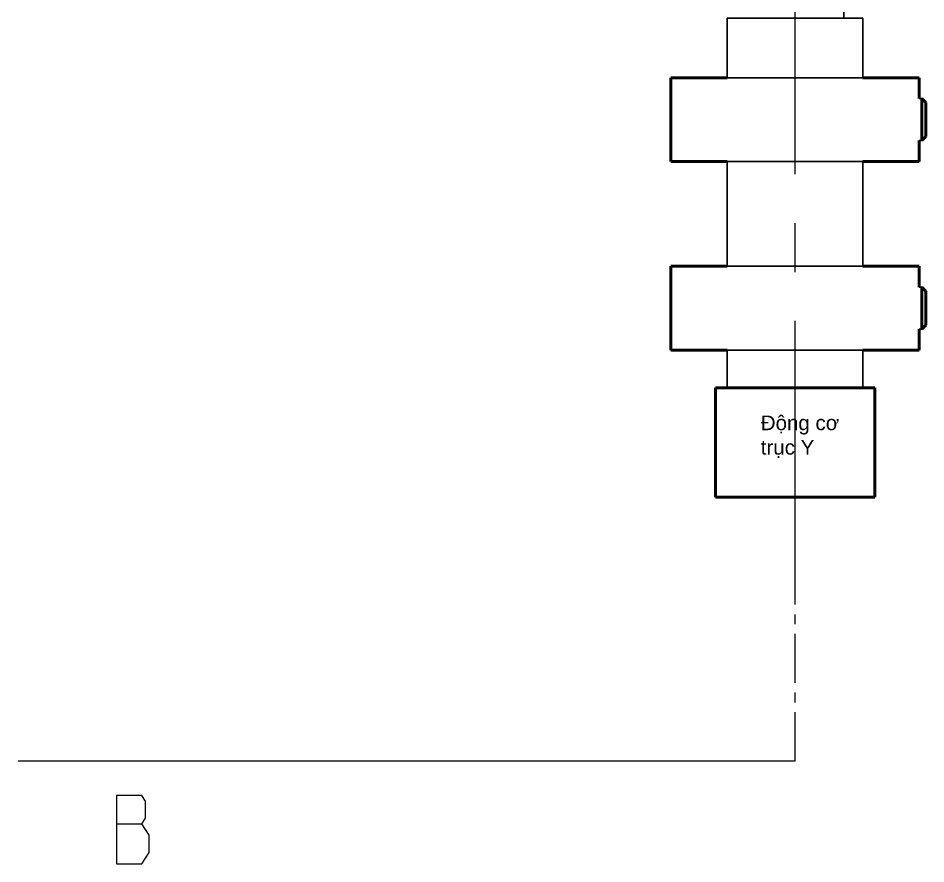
# Model space of a CAD drawing. Header units: inches. Extents: x -8900 to -5053, y -1814 to -15.
# Drawn here: x -8585.52 to -8539.15, y -743.75 to -700.52 of the extents above; entities that cross this region are included whole.
import ezdxf

# ---------------------------------------------------------------- set-up
doc = ezdxf.new("R2010")
doc.units = ezdxf.units.IN
doc.header["$LTSCALE"] = 2
doc.header["$MEASUREMENT"] = 0
doc.linetypes.add('CENTER', pattern=[2, 1.25, -0.25, 0.25, -0.25])
doc.layers.add('DEFAULT_1', color=7, linetype='CENTER')
for name, color, linetype, lineweight in [('duong co ban', 7, 'Continuous', 50), ('duong tam', 1, 'CENTER', 20), ('net dam', 7, 'Continuous', 40), ('Visible (ISO)', 7, 'Continuous', 50)]:
    doc.layers.add(name, color=color, linetype=linetype, lineweight=lineweight)
doc.styles.get("Standard").update_dxf_attribs({"font": 'arial.ttf', "height": 2.5})
doc.dimstyles.get("Standard").update_dxf_attribs({"dimtxt": 0.18, "dimasz": 0.18, "dimexe": 0.18, "dimexo": 0.0625, "dimgap": 0.09, "dimtad": 0, "dimtih": 1, "dimtoh": 1, "dimdec": 4, "dimzin": 0, "dimdsep": 46, "dimtxsty": 'Standard', "dimcen": 0.09, "dimadec": 0, "dimazin": 0, "dimtfac": 1, "dimtdec": 4, "dimtofl": 0, "dimtmove": 0, "dimatfit": 3, "dimfxl": 1, "dimtolj": 1, "dimtzin": 0, "dimarcsym": 0})

msp = doc.modelspace()

# ---------------------------------------------------------------- linework, layer by layer
at = {"color": 7, "linetype": 'Continuous', "lineweight": 30}
for p, q in [((-8543.334, -697.562), (-8543.334, -700.519)), ((-8549.3, -700.519), (-8549.3, -703.562)), ((-8542.367, -700.519), (-8542.367, -703.562)), ((-8549.3, -707.848), (-8549.3, -713.204)), ((-8542.367, -707.848), (-8542.367, -713.204)), ((-8549.3, -717.49), (-8549.3, -719.409)), ((-8542.367, -717.49), (-8542.367, -719.409))]:
    msp.add_line(p, q, dxfattribs=at)
at = {"color": 7, "linetype": 'Continuous'}
msp.add_line((-8580.502, -741.704), (-8579.201, -741.704), dxfattribs=at)
msp.add_lwpolyline([(-8580.502, -740.245), (-8580.502, -743.745), (-8579.201, -743.745), (-8579.015, -743.454), (-8578.829, -743.162), (-8578.829, -742.287), (-8579.015, -741.995), (-8579.201, -741.704), (-8579.015, -741.412), (-8579.015, -740.537), (-8579.201, -740.245), (-8580.502, -740.245)], dxfattribs=at)
at = {"layer": 'DEFAULT_1', "color": 7, "linetype": 'CENTER'}
msp.add_line((-8545.834, -738.495), (-8545.834, -728.495), dxfattribs=at)
at = {"layer": 'duong co ban', "lineweight": 30}
for p, q in [((-8548.334, -700.519), (-8549.3, -700.519)), ((-8543.334, -700.519), (-8548.334, -700.519)), ((-8542.367, -700.519), (-8543.334, -700.519)), ((-8542.367, -703.562), (-8549.299, -703.562)), ((-8539.356, -704.633), (-8539.493, -704.633)), ((-8539.356, -706.776), (-8539.493, -706.776)), ((-8542.367, -707.848), (-8549.299, -707.848)), ((-8542.369, -713.204), (-8549.3, -713.204)), ((-8539.357, -714.276), (-8539.495, -714.276)), ((-8539.357, -716.419), (-8539.495, -716.419)), ((-8542.369, -717.49), (-8549.3, -717.49)), ((-8542.367, -719.409), (-8549.3, -719.409)), ((-8544.1, -719.409), (-8547.567, -719.409)), ((-8547.914, -724.999), (-8543.754, -724.999))]:
    msp.add_line(p, q, dxfattribs=at)
at = {"layer": 'duong tam', "ltscale": 5}
msp.add_line((-8545.834, -728.495), (-8545.834, -691.062), dxfattribs=at)
at = {"layer": 'Visible (ISO)'}
for p, q in [((-8549.299, -703.562), (-8552.172, -703.562)), ((-8552.172, -703.562), (-8552.172, -707.848)), ((-8539.493, -703.562), (-8542.367, -703.562)), ((-8542.367, -703.562), (-8539.493, -703.562)), ((-8539.493, -704.633), (-8539.493, -703.562)), ((-8539.153, -704.836), (-8539.356, -704.633)), ((-8539.153, -705.086), (-8539.153, -704.836)), ((-8539.153, -705.086), (-8539.153, -705.396)), ((-8539.153, -705.396), (-8539.153, -706.014)), ((-8539.153, -706.014), (-8539.153, -706.323)), ((-8539.356, -706.776), (-8539.153, -706.573)), ((-8539.153, -706.573), (-8539.153, -706.323)), ((-8539.493, -707.848), (-8539.493, -706.776)), ((-8552.172, -707.848), (-8549.299, -707.848)), ((-8542.367, -707.848), (-8539.493, -707.848)), ((-8549.3, -713.204), (-8552.174, -713.204)), ((-8552.174, -713.204), (-8552.174, -717.49)), ((-8539.495, -713.204), (-8542.369, -713.204)), ((-8542.369, -713.204), (-8539.495, -713.204)), ((-8539.495, -714.276), (-8539.495, -713.204)), ((-8539.154, -714.479), (-8539.357, -714.276)), ((-8539.154, -714.729), (-8539.154, -714.479)), ((-8539.154, -714.729), (-8539.154, -715.038)), ((-8539.154, -715.038), (-8539.154, -715.656)), ((-8539.154, -715.656), (-8539.154, -715.966)), ((-8539.495, -717.49), (-8539.495, -716.419)), ((-8539.357, -716.419), (-8539.154, -716.216)), ((-8539.154, -716.216), (-8539.154, -715.966)), ((-8552.174, -717.49), (-8549.3, -717.49)), ((-8542.369, -717.49), (-8539.495, -717.49)), ((-8549.9, -724.999), (-8549.9, -719.409)), ((-8549.9, -719.409), (-8541.767, -719.409)), ((-8541.767, -724.999), (-8541.767, -719.409)), ((-8547.914, -724.999), (-8549.9, -724.999)), ((-8547.914, -724.999), (-8543.754, -724.999)), ((-8541.767, -724.999), (-8543.754, -724.999))]:
    msp.add_line(p, q, dxfattribs=at)
at = {"layer": 'Visible (ISO)', "ltscale": 0.3}
for p, q in [((-8552.172, -703.562), (-8549.299, -703.562)), ((-8542.367, -703.562), (-8539.493, -703.562)), ((-8552.174, -713.204), (-8549.3, -713.204)), ((-8542.369, -713.204), (-8539.495, -713.204))]:
    msp.add_line(p, q, dxfattribs=at)
at = {"layer": 'Visible (ISO)', "ltscale": 0.082567}
for p, q in [((-8539.356, -704.633), (-8539.356, -706.776)), ((-8539.357, -714.276), (-8539.357, -716.419))]:
    msp.add_line(p, q, dxfattribs=at)

# ---------------------------------------------------------------- texts
at = {"layer": 'net dam', "lineweight": 20, "insert": (-8547.586, -720.829), "char_height": 0.75, "width": 4.35816, "attachment_point": 1}
msp.add_mtext('{\\fArial|b0|i0|c238|p34;Đ}ộng c{\\fArial|b0|i0|c163|p34;ơ\\P}trục Y', dxfattribs=at)

# ---------------------------------------------------------------- leaders
at = {"color": 7, "linetype": 'Continuous'}
msp.add_leader([(-8545.834, -738.495), (-8585.523, -738.495)], dimstyle='Standard', override={"dimtad": 0}, dxfattribs=at)

doc.saveas('drawing.dxf')
